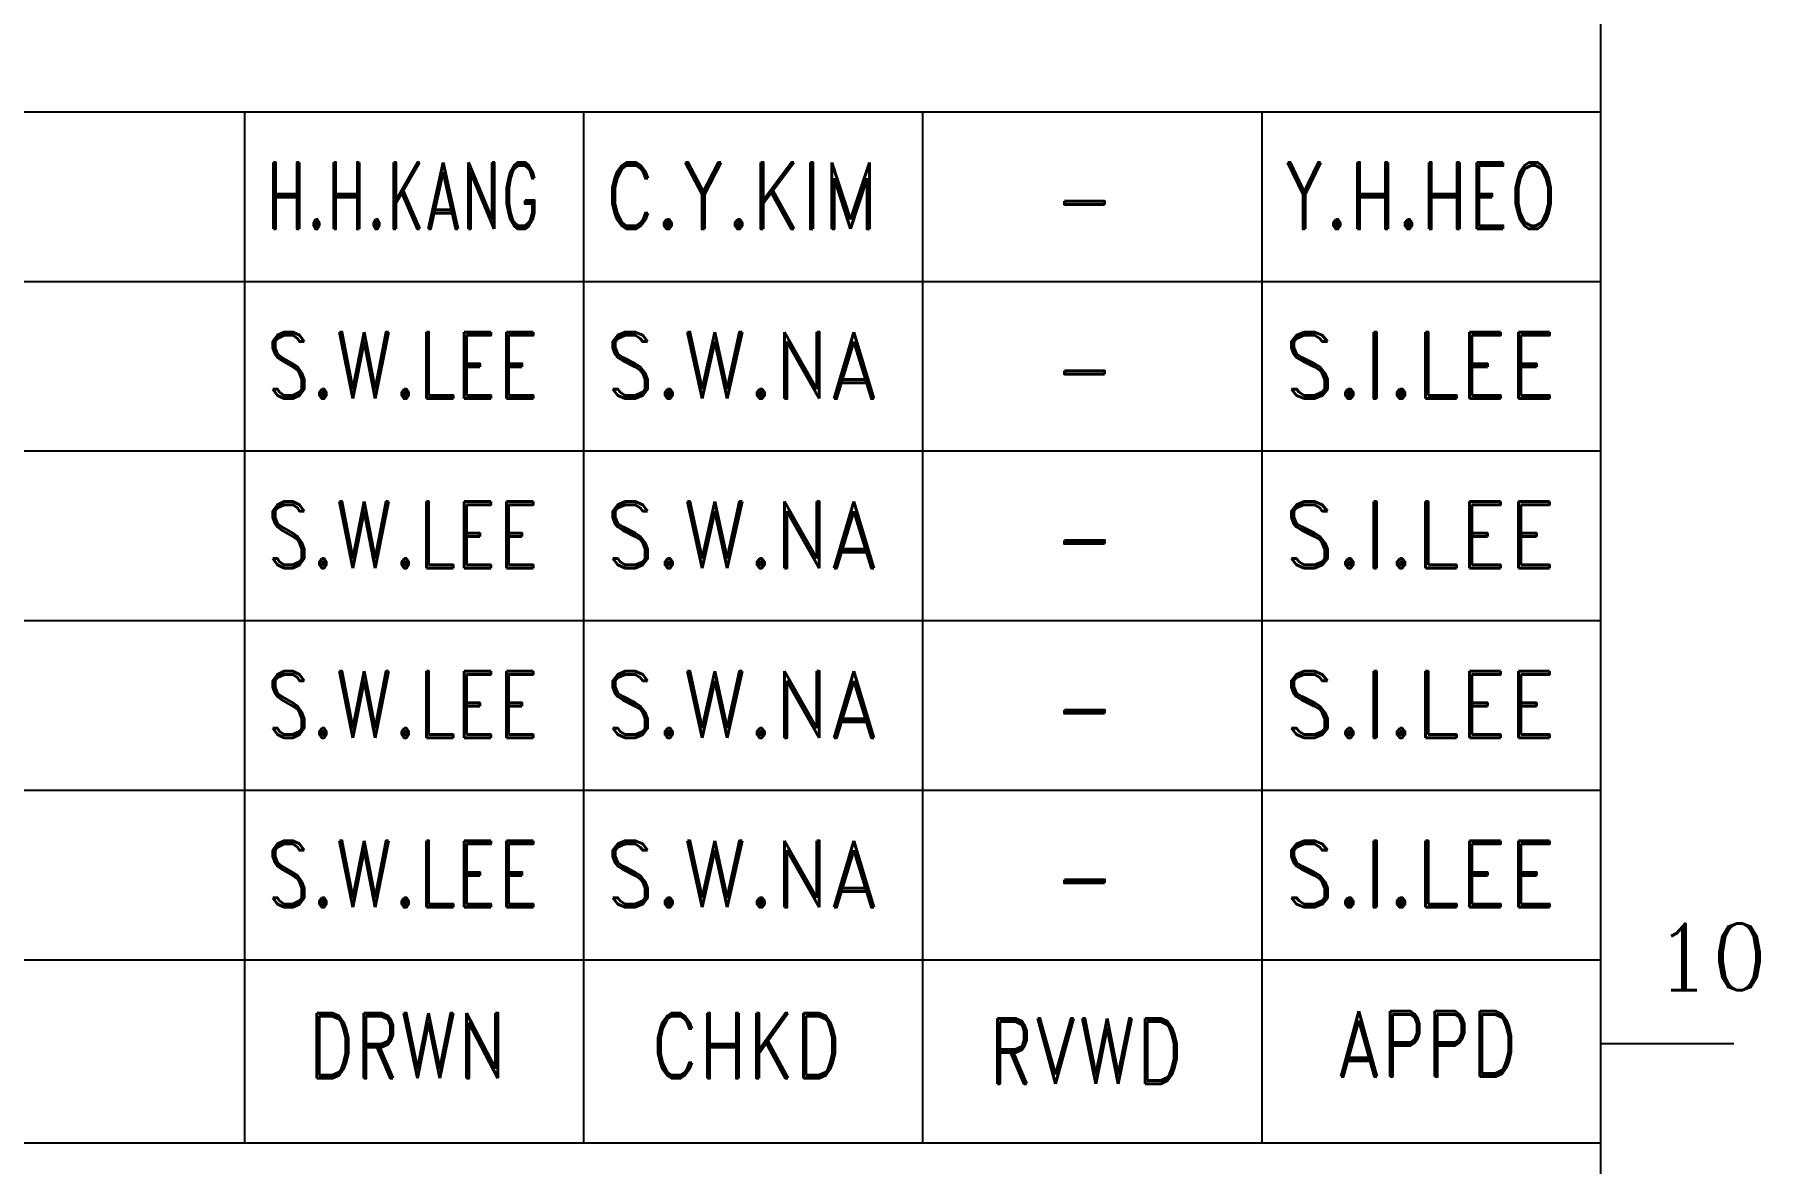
# Model space of a CAD drawing. Header units: millimetres. Extents: x 66027 to 360317, y -114806 to -64032.
# Drawn here: x 353730 to 359340, y -104728 to -101057 of the extents above; entities that cross this region are included whole.
import ezdxf
from ezdxf.enums import TextEntityAlignment as Align

# ---------------------------------------------------------------- set-up
doc = ezdxf.new("R2010")
doc.units = ezdxf.units.MM
doc.header["$LTSCALE"] = 140
doc.layers.add('1', color=7, linetype='Continuous')
doc.layers.add('TAN-TIT', color=30, linetype='Continuous')
doc.styles.add('COM', font='COMPLEX', dxfattribs={"height": 5})
doc.styles.add('KIM3', font='ROMAND.shx', dxfattribs={"width": 1.25, "height": 3})
doc.styles.add('RD6', font='ROMAND.shx', dxfattribs={"width": 0.83, "height": 6})

# ---------------------------------------------------------------- blocks, each defined once
blk = doc.blocks.new('A$C8e619059')
at = {"layer": 'TAN-TIT'}
blk.add_line((-18.379, 55.845), (-18.379, 0), dxfattribs=at)
blk = doc.blocks.new('BORDER')
at = {"layer": 'TAN-TIT'}
for p, q in [((232823, 3520), (232823, 164680)), ((232823, 44987), (193237, 44987)), ((221796, 44987), (221796, 33818)), ((225472, 44987), (225472, 33818)), ((229148, 44987), (229148, 33818)), ((232823, 43149), (193237, 43149)), ((232823, 41311), (193237, 41311)), ((232823, 39473), (193237, 39473)), ((232823, 37635), (193237, 37635)), ((232823, 35797), (193237, 35797)), ((232823, 34894), (234266, 34894)), ((193237, 33818), (232823, 33818))]:
    blk.add_line(p, q, dxfattribs=at)
at = {"xscale": 200, "yscale": 200, "zscale": 200}
blk.add_blockref('A$C8e619059', (221796, 33818), dxfattribs=at)
at = {"layer": 'TAN-TIT', "style": 'COM'}
blk.add_text('10', height=721, dxfattribs=at).set_placement((233400, 35471))
at = {"layer": 'TAN-TIT', "style": 'RD6', "width": 0.8}
for s, p in [('DRWN', (219887, 34516)), ('CHKD', (223563, 34516)), ('RVWD', (227241, 34457)), ('APPD', (230941, 34535))]:
    blk.add_text(s, height=706.9, dxfattribs=at).set_placement(p, align=Align.CENTER)

msp = doc.modelspace()

# ---------------------------------------------------------------- block references
at = {"layer": '1', "xscale": 0.3, "yscale": 0.3, "zscale": 0.3}
msp.add_blockref('BORDER', (288976.7, -114805.6), dxfattribs=at)

# ---------------------------------------------------------------- texts
at = {"style": 'KIM3'}
for s, width, p, p2 in [('H.H.KANG', 0.587257, (354484.1, -101689.4), (355373.3, -101689.4)), ('C.Y.KIM', 0.770775, (355586.8, -101689.4), (356476, -101689.4)), ('Y.H.HEO', 0.701844, (357792.3, -101689.4), (358681.6, -101689.4)), ('S.W.LEE', 0.71939, (354484.1, -102240.8), (355373.3, -102240.8)), ('S.W.NA', 0.799323, (355586.8, -102240.8), (356476, -102240.8)), ('S.I.LEE', 0.838125, (357792.3, -102240.8), (358681.6, -102240.8)), ('S.W.LEE', 0.71939, (354484.1, -102792.2), (355373.3, -102792.2)), ('S.W.NA', 0.799323, (355586.8, -102792.2), (356476, -102792.2)), ('S.I.LEE', 0.838125, (357792.3, -102792.2), (358681.6, -102792.2)), ('S.W.LEE', 0.71939, (354484.1, -103343.5), (355373.3, -103343.5)), ('S.W.NA', 0.799323, (355586.8, -103343.5), (356476, -103343.5)), ('S.I.LEE', 0.838125, (357792.3, -103343.5), (358681.6, -103343.5)), ('S.W.LEE', 0.71939, (354484.1, -103894.9), (355373.3, -103894.9)), ('S.W.NA', 0.799323, (355586.8, -103894.9), (356476, -103894.9)), ('S.I.LEE', 0.838125, (357792.3, -103894.9), (358681.6, -103894.9))]:
    msp.add_text(s, height=216.31, dxfattribs=dict(at, width=width)).set_placement(p, p2, align=Align.FIT)
at = {"style": 'KIM3', "width": 0.83}
for p in [(357144.9, -101702.6), (357144.9, -102253.9), (357144.9, -102805.3), (357144.9, -103356.7), (357144.9, -103908.1), (357144.9, -103908.1)]:
    msp.add_text('-', height=216.3, dxfattribs=at).set_placement(p, align=Align.CENTER)

doc.saveas('drawing.dxf')
